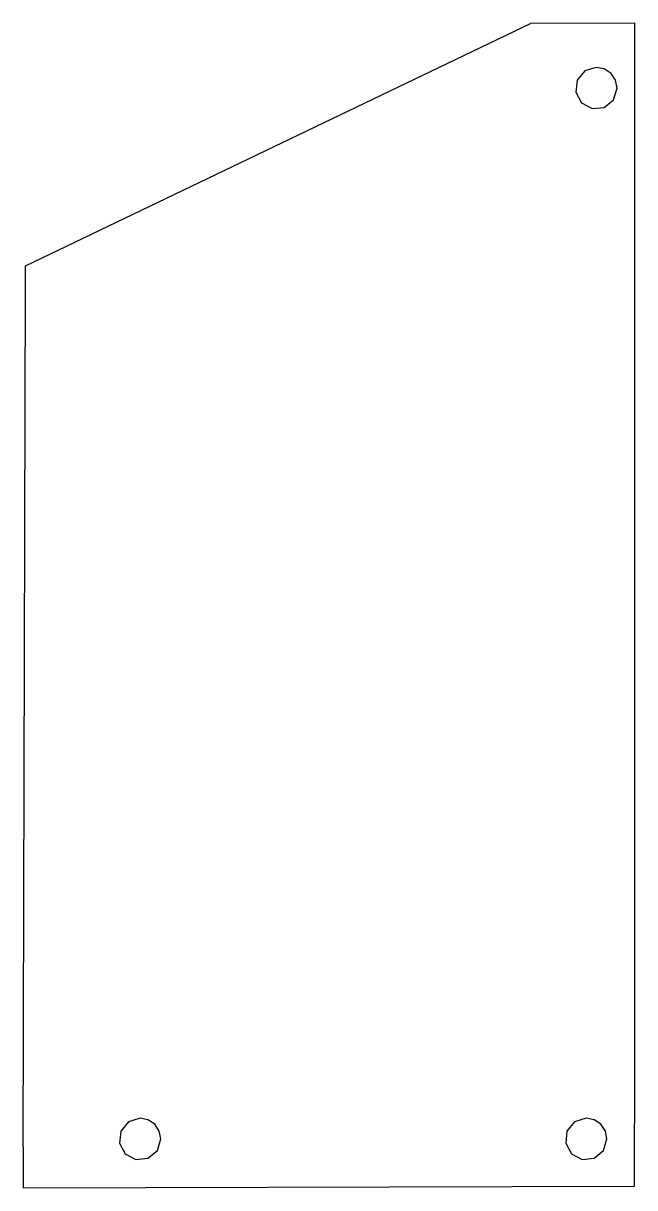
# Model space of a CAD drawing. Extents: x 0.1 to 31, y 0.1 to 58.9.
import ezdxf

# ---------------------------------------------------------------- set-up
doc = ezdxf.new("R2010")
doc.units = 0
doc.layers.get('0').update_dxf_attribs({"linetype": 'CONTINUOUS'})

msp = doc.modelspace()

# ---------------------------------------------------------------- linework, layer by layer
at = {"color": 7}
for points in [[(0.231187, 46.638586), (25.723069, 58.867037)], [(30.976469, 58.871334), (25.723069, 58.867021)], [(30.976469, 48.222191), (30.976469, 58.871334)], [(0.125321, 0.125322), (30.967085, 0.195411), (30.977086, 6.51419), (30.976573, 48.222241)], [(0.231187, 45.642935), (0.231187, 46.638586)], [(0.125321, 2.193385), (0.231187, 45.642935)], [(0.125321, 2.193385), (0.125321, 0.125322)]]:
    msp.add_lwpolyline(points, dxfattribs=at)
for points in [[(29.037664, 56.648308), (28.453503, 56.471106), (28.066243, 55.999224), (28.006381, 55.391669), (28.294142, 54.853305), (28.832567, 54.565576), (29.440071, 54.625409), (29.911913, 55.012709), (30.089118, 55.596875), (30.009034, 55.999187), (29.781108, 56.340309), (29.44001, 56.568205)], [(6.015609, 3.634518), (5.431447, 3.4573), (5.044179, 2.985442), (4.984355, 2.377932), (5.272116, 1.839558), (5.810479, 1.551797), (6.417988, 1.611619), (6.889869, 1.99889), (7.067072, 2.583037), (6.987038, 2.985442), (6.759108, 3.326543), (6.417986, 3.554481)], [(28.526952, 3.634518), (27.942786, 3.4573), (27.555521, 2.985442), (27.495672, 2.377932), (27.783433, 1.839558), (28.321849, 1.551797), (28.929356, 1.611619), (29.401204, 1.99889), (29.578406, 2.583037), (29.498414, 2.985442), (29.270481, 3.326543), (28.929304, 3.554481)]]:
    msp.add_lwpolyline(points, close=True, dxfattribs=at)

doc.saveas('drawing.dxf')
